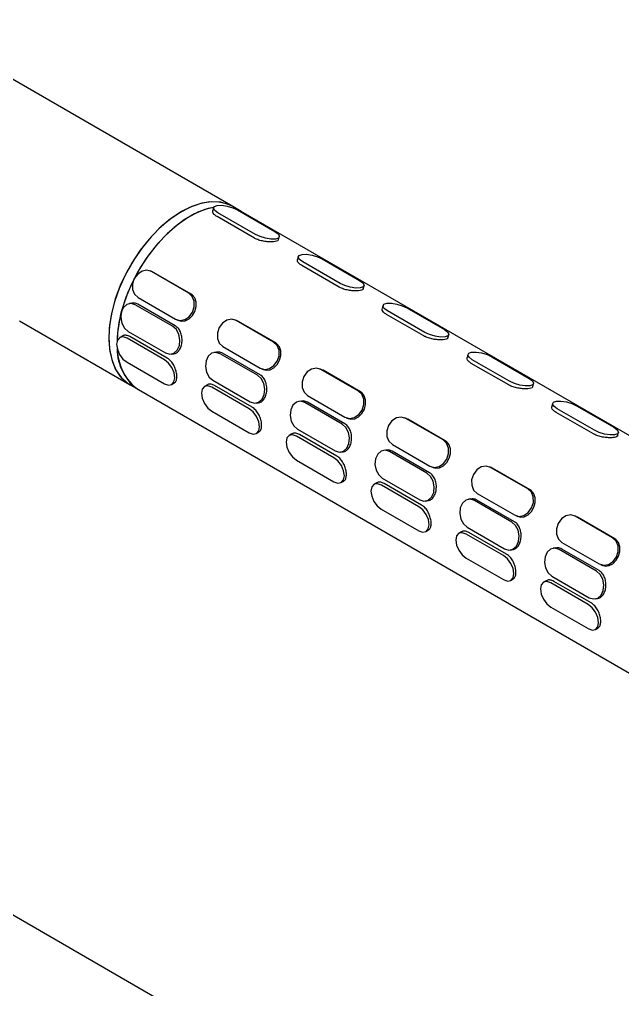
# Model space of a CAD drawing. Extents: x 0 to 3125, y 0 to 2290.
# Drawn here: x 2350.8 to 2453.2, y 1639.5 to 1804.1 of the extents above; entities that cross this region are included whole.
import ezdxf

# ---------------------------------------------------------------- set-up
doc = ezdxf.new("R2010")
doc.units = 0
doc.header["$LTSCALE"] = 10
doc.header["$MEASUREMENT"] = 0
doc.layers.get('0').update_dxf_attribs({"linetype": 'CONTINUOUS'})

msp = doc.modelspace()

# ---------------------------------------------------------------- linework, layer by layer
at = {"color": 7, "linetype": 'Continuous', "lineweight": 25}
for p, q in [((2387.03, 1772.35), (2332.04, 1804.1)), ((2388.44, 1771.54), (2387.03, 1772.35)), ((2383.75, 1772.18), (2383.61, 1771.66)), ((2390.68, 1767), (2384.34, 1770.66)), ((2390.85, 1767.62), (2384.5, 1771.28)), ((2387.81, 1771.78), (2394.15, 1768.12)), ((2721.47, 1579.28), (2388.44, 1771.54)), ((2394.77, 1766.7), (2394.91, 1767.22)), ((2398.13, 1763.88), (2397.99, 1763.36)), ((2405.23, 1759.31), (2398.88, 1762.98)), ((2402.19, 1763.48), (2408.54, 1759.81)), ((2373.36, 1761.29), (2373, 1761.44)), ((2379.56, 1757.67), (2373.22, 1761.33)), ((2373.58, 1761.19), (2373.35, 1761.26)), ((2379.93, 1757.52), (2373.58, 1761.19)), ((2405.06, 1758.7), (2398.72, 1762.36)), ((2409.15, 1758.4), (2409.29, 1758.91)), ((2369.9, 1755.97), (2369.48, 1755.91)), ((2370.94, 1756.91), (2377.28, 1753.25)), ((2376.81, 1752.04), (2370.47, 1755.7)), ((2377.26, 1752.11), (2370.92, 1755.77)), ((2412.51, 1755.57), (2412.37, 1755.06)), ((2419.61, 1751.01), (2413.27, 1754.67)), ((2416.57, 1755.17), (2422.92, 1751.51)), ((2350.81, 1752.97), (2369.59, 1742.13)), ((2377.5, 1753.14), (2377.86, 1753)), ((2387.75, 1752.99), (2387.39, 1753.13)), ((2393.94, 1749.37), (2387.6, 1753.03)), ((2387.96, 1752.88), (2387.74, 1752.96)), ((2394.31, 1749.22), (2387.96, 1752.88)), ((2419.45, 1750.4), (2413.1, 1754.06)), ((2369.25, 1751.18), (2375.59, 1747.52)), ((2368.25, 1750.38), (2367.83, 1750.15)), ((2375.43, 1746.36), (2369.08, 1750.02)), ((2375.9, 1746.63), (2369.56, 1750.3)), ((2423.53, 1750.1), (2423.67, 1750.61)), ((2384.28, 1747.67), (2383.87, 1747.6)), ((2385.32, 1748.61), (2391.67, 1744.94)), ((2376.58, 1747.32), (2376.99, 1747.38)), ((2391.19, 1743.74), (2384.85, 1747.4)), ((2391.64, 1743.81), (2385.3, 1747.47)), ((2426.9, 1747.27), (2426.76, 1746.76)), ((2433.99, 1742.71), (2427.65, 1746.37)), ((2430.96, 1746.87), (2437.3, 1743.21)), ((2369.07, 1745.94), (2375.41, 1742.28)), ((2391.88, 1744.84), (2392.24, 1744.7)), ((2402.13, 1744.68), (2401.77, 1744.83)), ((2408.33, 1741.06), (2401.98, 1744.73)), ((2402.35, 1744.58), (2402.12, 1744.66)), ((2408.69, 1740.92), (2402.35, 1744.58)), ((2433.83, 1742.09), (2427.48, 1745.76)), ((2383.63, 1742.88), (2389.97, 1739.22)), ((2369.59, 1742.13), (2371, 1741.31)), ((2371, 1741.31), (2704.03, 1549.06)), ((2376.66, 1742.16), (2377.07, 1742.39)), ((2382.63, 1742.08), (2382.22, 1741.84)), ((2389.81, 1738.06), (2383.46, 1741.72)), ((2390.29, 1738.33), (2383.94, 1741.99)), ((2437.92, 1741.79), (2438.05, 1742.31)), ((2399.7, 1740.3), (2406.05, 1736.64)), ((2390.96, 1739.01), (2391.37, 1739.08)), ((2398.67, 1739.36), (2398.25, 1739.3)), ((2405.58, 1735.44), (2399.23, 1739.1)), ((2406.03, 1735.5), (2399.68, 1739.17)), ((2441.28, 1738.97), (2441.14, 1738.45)), ((2448.38, 1734.4), (2442.03, 1738.07)), ((2445.34, 1738.57), (2451.68, 1734.91)), ((2383.45, 1737.64), (2389.79, 1733.98)), ((2406.26, 1736.54), (2406.62, 1736.39)), ((2416.51, 1736.38), (2416.15, 1736.53)), ((2422.71, 1732.76), (2416.36, 1736.42)), ((2416.73, 1736.28), (2416.5, 1736.35)), ((2423.07, 1732.61), (2416.73, 1736.28)), ((2448.21, 1733.79), (2441.87, 1737.45)), ((2398.01, 1734.58), (2404.36, 1730.91)), ((2391.04, 1733.85), (2391.46, 1734.09)), ((2397.02, 1733.78), (2396.6, 1733.54)), ((2404.19, 1729.75), (2397.85, 1733.42)), ((2404.67, 1730.03), (2398.32, 1733.69)), ((2452.3, 1733.49), (2452.44, 1734.01)), ((2414.09, 1732), (2420.43, 1728.34)), ((2405.34, 1730.71), (2405.76, 1730.77)), ((2413.05, 1731.06), (2412.63, 1731)), ((2419.96, 1727.13), (2413.61, 1730.8)), ((2420.41, 1727.2), (2414.06, 1730.86)), ((2397.83, 1729.34), (2404.18, 1725.67)), ((2420.64, 1728.24), (2421.01, 1728.09)), ((2430.9, 1728.08), (2430.53, 1728.22)), ((2437.09, 1724.46), (2430.75, 1728.12)), ((2431.11, 1727.97), (2430.88, 1728.05)), ((2437.46, 1724.31), (2431.11, 1727.97)), ((2412.39, 1726.27), (2418.74, 1722.61)), ((2405.42, 1725.55), (2405.84, 1725.79)), ((2411.4, 1725.48), (2410.98, 1725.24)), ((2418.57, 1721.45), (2412.23, 1725.11)), ((2419.05, 1721.72), (2412.71, 1725.39)), ((2428.47, 1723.7), (2434.81, 1720.04)), ((2419.72, 1722.41), (2420.14, 1722.47)), ((2427.43, 1722.76), (2427.01, 1722.7)), ((2434.34, 1718.83), (2428, 1722.49)), ((2434.79, 1718.9), (2428.45, 1722.56)), ((2412.21, 1721.03), (2418.56, 1717.37)), ((2435.03, 1719.93), (2435.39, 1719.79)), ((2445.28, 1719.78), (2444.92, 1719.92)), ((2451.47, 1716.15), (2445.13, 1719.82)), ((2445.49, 1719.67), (2445.27, 1719.75)), ((2451.84, 1716.01), (2445.49, 1719.67)), ((2419.8, 1717.25), (2420.22, 1717.49)), ((2425.78, 1717.17), (2425.37, 1716.93)), ((2432.96, 1713.15), (2426.61, 1716.81)), ((2426.78, 1717.97), (2433.12, 1714.31)), ((2433.44, 1713.42), (2427.09, 1717.08)), ((2442.85, 1715.4), (2449.2, 1711.73)), ((2434.11, 1714.1), (2434.52, 1714.17)), ((2441.81, 1714.46), (2441.4, 1714.39)), ((2448.73, 1710.53), (2442.38, 1714.19)), ((2449.17, 1710.6), (2442.83, 1714.26)), ((2426.6, 1712.73), (2432.94, 1709.07)), ((2449.41, 1711.63), (2449.77, 1711.48)), ((2434.19, 1708.94), (2434.6, 1709.18)), ((2440.16, 1708.87), (2439.75, 1708.63)), ((2447.34, 1704.84), (2440.99, 1708.51)), ((2441.16, 1709.67), (2447.51, 1706)), ((2447.82, 1705.12), (2441.47, 1708.78)), ((2448.49, 1705.8), (2448.91, 1705.86)), ((2440.98, 1704.43), (2447.32, 1700.76)), ((2448.57, 1700.64), (2448.99, 1700.88)), ((2387.03, 1630.61), (2332.04, 1662.35))]:
    msp.add_line(p, q, dxfattribs=at)
at = {"color": 7, "linetype": 'Continuous', "lineweight": 25, "flags": 128}
for points in [[(2387.03, 1772.35), (2386.39, 1772.67), (2384.98, 1773.08), (2383.43, 1773.16), (2381.78, 1772.92), (2380.06, 1772.36), (2378.31, 1771.49), (2376.55, 1770.33), (2374.83, 1768.9), (2373.18, 1767.24), (2371.64, 1765.37), (2370.23, 1763.34), (2368.98, 1761.19), (2367.93, 1758.95), (2367.09, 1756.68), (2366.47, 1754.42), (2366.1, 1752.22), (2365.97, 1750.12), (2366.1, 1748.16), (2366.47, 1746.39), (2367.09, 1744.84), (2367.93, 1743.55), (2368.98, 1742.53), (2369.59, 1742.13)], [(2387.03, 1772.35), (2386.09, 1772.79), (2384.65, 1773.12), (2383.08, 1773.13), (2381.41, 1772.82), (2379.68, 1772.19), (2377.92, 1771.26), (2376.17, 1770.04), (2374.46, 1768.56), (2372.83, 1766.85), (2371.32, 1764.94), (2369.94, 1762.88), (2368.74, 1760.7), (2367.73, 1758.45), (2366.93, 1756.18), (2366.37, 1753.93), (2366.05, 1751.75), (2365.98, 1749.67), (2366.16, 1747.76), (2366.59, 1746.03), (2367.25, 1744.53), (2368.14, 1743.3)], [(2384.5, 1771.28), (2383.95, 1771.69), (2383.74, 1772.07), (2383.89, 1772.37), (2384.39, 1772.55), (2385.16, 1772.57), (2386.08, 1772.43), (2387.01, 1772.15), (2387.81, 1771.78)], [(2383.76, 1772.22), (2382.82, 1772.01), (2381.09, 1771.38), (2379.33, 1770.44), (2377.58, 1769.22), (2375.87, 1767.74), (2374.24, 1766.03), (2372.73, 1764.13), (2371.35, 1762.06), (2370.15, 1759.89), (2369.14, 1757.64), (2368.34, 1755.37), (2367.78, 1753.12), (2367.46, 1750.93), (2367.38, 1749.53)], [(2383.76, 1772.22), (2382.3, 1771.85), (2380.55, 1771.12), (2378.79, 1770.1), (2377.05, 1768.8), (2375.36, 1767.24), (2373.77, 1765.47), (2372.29, 1763.51), (2370.96, 1761.41), (2369.81, 1759.2), (2368.87, 1756.94), (2368.14, 1754.67)], [(2388.44, 1771.54), (2388.41, 1771.55), (2387.21, 1772.07)], [(2388.44, 1771.54), (2387.5, 1771.97), (2387.21, 1772.07)], [(2394.15, 1768.12), (2394.7, 1767.71), (2394.92, 1767.32), (2394.76, 1767.02), (2394.26, 1766.85), (2393.5, 1766.83), (2392.58, 1766.97), (2391.65, 1767.25), (2390.85, 1767.62)], [(2398.88, 1762.98), (2398.34, 1763.38), (2398.12, 1763.77), (2398.28, 1764.07), (2398.77, 1764.24), (2399.54, 1764.26), (2400.46, 1764.12), (2401.39, 1763.85), (2402.19, 1763.48)], [(2373.22, 1761.33), (2372.45, 1761.55), (2371.64, 1761.4), (2370.88, 1760.91), (2370.31, 1760.14), (2370.01, 1759.22), (2370.03, 1758.28), (2370.35, 1757.47), (2370.94, 1756.91)], [(2408.54, 1759.81), (2409.08, 1759.41), (2409.3, 1759.02), (2409.14, 1758.72), (2408.65, 1758.55), (2407.88, 1758.53), (2406.96, 1758.67), (2406.03, 1758.94), (2405.23, 1759.31)], [(2377.28, 1753.25), (2378.04, 1753.03), (2378.86, 1753.18), (2379.61, 1753.67), (2380.18, 1754.44), (2380.49, 1755.36), (2380.47, 1756.3), (2380.15, 1757.11), (2379.56, 1757.67)], [(2377.87, 1753.03), (2378.28, 1752.89), (2378.95, 1752.96), (2379.6, 1753.3), (2380.16, 1753.86), (2380.57, 1754.58), (2380.79, 1755.38), (2380.79, 1756.16), (2380.56, 1756.86), (2380.12, 1757.39), (2379.93, 1757.52), (2379.93, 1757.52)], [(2370.47, 1755.7), (2369.75, 1755.92), (2369.04, 1755.76), (2368.46, 1755.25), (2368.09, 1754.46), (2368, 1753.52), (2368.18, 1752.56), (2368.62, 1751.74), (2369.25, 1751.18)], [(2413.27, 1754.67), (2412.72, 1755.08), (2412.5, 1755.47), (2412.66, 1755.77), (2413.16, 1755.94), (2413.92, 1755.96), (2414.84, 1755.82), (2415.77, 1755.54), (2416.57, 1755.17)], [(2387.6, 1753.03), (2386.84, 1753.25), (2386.02, 1753.1), (2385.27, 1752.6), (2384.7, 1751.84), (2384.4, 1750.91), (2384.41, 1749.97), (2384.73, 1749.17), (2385.32, 1748.61)], [(2375.59, 1747.52), (2376.31, 1747.3), (2377.02, 1747.46), (2377.6, 1747.97), (2377.96, 1748.76), (2378.06, 1749.71), (2377.88, 1750.66), (2377.44, 1751.48), (2376.81, 1752.04)], [(2422.92, 1751.51), (2423.47, 1751.1), (2423.68, 1750.72), (2423.53, 1750.42), (2423.03, 1750.24), (2422.26, 1750.22), (2421.34, 1750.36), (2420.41, 1750.64), (2419.61, 1751.01)], [(2369.08, 1750.02), (2368.41, 1750.26), (2367.83, 1750.14), (2367.45, 1749.7), (2367.31, 1749), (2367.44, 1748.14), (2367.82, 1747.26), (2368.39, 1746.49), (2369.07, 1745.94)], [(2391.67, 1744.94), (2392.43, 1744.72), (2393.25, 1744.87), (2394, 1745.37), (2394.57, 1746.14), (2394.87, 1747.06), (2394.86, 1748), (2394.53, 1748.81), (2393.94, 1749.37)], [(2392.25, 1744.73), (2392.66, 1744.59), (2393.34, 1744.66), (2393.98, 1744.99), (2394.54, 1745.56), (2394.95, 1746.28), (2395.17, 1747.07), (2395.18, 1747.86), (2394.95, 1748.56), (2394.5, 1749.09), (2394.31, 1749.22), (2394.31, 1749.22)], [(2427.65, 1746.37), (2427.1, 1746.78), (2426.89, 1747.16), (2427.04, 1747.47), (2427.54, 1747.64), (2428.31, 1747.66), (2429.23, 1747.52), (2430.16, 1747.24), (2430.96, 1746.87)], [(2375.41, 1742.28), (2376.09, 1742.05), (2376.66, 1742.16), (2377.04, 1742.6), (2377.18, 1743.3), (2377.05, 1744.16), (2376.67, 1745.04), (2376.1, 1745.81), (2375.43, 1746.36)], [(2384.85, 1747.4), (2384.13, 1747.62), (2383.42, 1747.46), (2382.84, 1746.95), (2382.48, 1746.16), (2382.38, 1745.21), (2382.56, 1744.26), (2383, 1743.44), (2383.63, 1742.88)], [(2401.98, 1744.73), (2401.22, 1744.95), (2400.4, 1744.8), (2399.65, 1744.3), (2399.08, 1743.53), (2398.78, 1742.61), (2398.79, 1741.67), (2399.12, 1740.86), (2399.7, 1740.3)], [(2368.14, 1743.3), (2369.24, 1742.34), (2369.59, 1742.13)], [(2389.97, 1739.22), (2390.7, 1739), (2391.4, 1739.16), (2391.98, 1739.67), (2392.35, 1740.46), (2392.45, 1741.4), (2392.26, 1742.36), (2391.82, 1743.18), (2391.19, 1743.74)], [(2437.3, 1743.21), (2437.85, 1742.8), (2438.06, 1742.42), (2437.91, 1742.11), (2437.41, 1741.94), (2436.64, 1741.92), (2435.72, 1742.06), (2434.79, 1742.34), (2433.99, 1742.71)], [(2369.55, 1742.48), (2370.65, 1741.53), (2371, 1741.31)], [(2383.46, 1741.72), (2382.79, 1741.95), (2382.21, 1741.84), (2381.83, 1741.4), (2381.69, 1740.7), (2381.82, 1739.84), (2382.2, 1738.96), (2382.77, 1738.18), (2383.45, 1737.64)], [(2406.05, 1736.64), (2406.81, 1736.42), (2407.63, 1736.57), (2408.38, 1737.07), (2408.95, 1737.83), (2409.25, 1738.76), (2409.24, 1739.7), (2408.91, 1740.51), (2408.33, 1741.06)], [(2406.63, 1736.42), (2407.05, 1736.29), (2407.72, 1736.36), (2408.36, 1736.69), (2408.92, 1737.26), (2409.34, 1737.98), (2409.56, 1738.77), (2409.56, 1739.56), (2409.33, 1740.26), (2408.89, 1740.79), (2408.69, 1740.92), (2408.69, 1740.92)], [(2389.79, 1733.98), (2390.47, 1733.74), (2391.04, 1733.85), (2391.43, 1734.3), (2391.56, 1735), (2391.43, 1735.86), (2391.05, 1736.74), (2390.48, 1737.51), (2389.81, 1738.06)], [(2399.23, 1739.1), (2398.51, 1739.32), (2397.81, 1739.16), (2397.23, 1738.64), (2396.86, 1737.85), (2396.76, 1736.91), (2396.94, 1735.96), (2397.38, 1735.14), (2398.01, 1734.58)], [(2442.03, 1738.07), (2441.48, 1738.48), (2441.27, 1738.86), (2441.42, 1739.16), (2441.92, 1739.34), (2442.69, 1739.35), (2443.61, 1739.21), (2444.54, 1738.94), (2445.34, 1738.57)], [(2416.36, 1736.42), (2415.6, 1736.64), (2414.78, 1736.5), (2414.03, 1736), (2413.46, 1735.23), (2413.16, 1734.31), (2413.17, 1733.37), (2413.5, 1732.56), (2414.09, 1732)], [(2404.36, 1730.91), (2405.08, 1730.7), (2405.78, 1730.86), (2406.36, 1731.37), (2406.73, 1732.16), (2406.83, 1733.1), (2406.64, 1734.05), (2406.21, 1734.87), (2405.58, 1735.44)], [(2451.68, 1734.91), (2452.23, 1734.5), (2452.45, 1734.11), (2452.29, 1733.81), (2451.79, 1733.64), (2451.03, 1733.62), (2450.11, 1733.76), (2449.18, 1734.03), (2448.38, 1734.4)], [(2397.85, 1733.42), (2397.17, 1733.65), (2396.6, 1733.54), (2396.21, 1733.1), (2396.08, 1732.39), (2396.21, 1731.54), (2396.59, 1730.65), (2397.16, 1729.88), (2397.83, 1729.34)], [(2420.43, 1728.34), (2421.19, 1728.12), (2422.01, 1728.27), (2422.76, 1728.76), (2423.33, 1729.53), (2423.63, 1730.46), (2423.62, 1731.39), (2423.3, 1732.2), (2422.71, 1732.76)], [(2421.02, 1728.12), (2421.43, 1727.98), (2422.1, 1728.05), (2422.75, 1728.39), (2423.31, 1728.95), (2423.72, 1729.68), (2423.94, 1730.47), (2423.94, 1731.25), (2423.71, 1731.95), (2423.27, 1732.48), (2423.07, 1732.61), (2423.07, 1732.61)], [(2404.18, 1725.67), (2404.85, 1725.44), (2405.42, 1725.55), (2405.81, 1725.99), (2405.95, 1726.7), (2405.81, 1727.55), (2405.44, 1728.44), (2404.86, 1729.21), (2404.19, 1729.75)], [(2413.61, 1730.8), (2412.89, 1731.01), (2412.19, 1730.85), (2411.61, 1730.34), (2411.24, 1729.55), (2411.14, 1728.61), (2411.33, 1727.65), (2411.77, 1726.83), (2412.39, 1726.27)], [(2430.75, 1728.12), (2429.98, 1728.34), (2429.17, 1728.19), (2428.41, 1727.7), (2427.84, 1726.93), (2427.54, 1726), (2427.56, 1725.07), (2427.88, 1724.26), (2428.47, 1723.7)], [(2418.74, 1722.61), (2419.46, 1722.39), (2420.16, 1722.55), (2420.74, 1723.07), (2421.11, 1723.85), (2421.21, 1724.8), (2421.03, 1725.75), (2420.59, 1726.57), (2419.96, 1727.13)], [(2412.23, 1725.11), (2411.55, 1725.35), (2410.98, 1725.24), (2410.6, 1724.79), (2410.46, 1724.09), (2410.59, 1723.23), (2410.97, 1722.35), (2411.54, 1721.58), (2412.21, 1721.03)], [(2434.81, 1720.04), (2435.57, 1719.81), (2436.39, 1719.96), (2437.15, 1720.46), (2437.72, 1721.23), (2438.02, 1722.15), (2438, 1723.09), (2437.68, 1723.9), (2437.09, 1724.46)], [(2435.4, 1719.82), (2435.81, 1719.68), (2436.48, 1719.75), (2437.13, 1720.09), (2437.69, 1720.65), (2438.1, 1721.37), (2438.32, 1722.17), (2438.32, 1722.95), (2438.1, 1723.65), (2437.65, 1724.18), (2437.46, 1724.31), (2437.46, 1724.31)], [(2418.56, 1717.37), (2419.23, 1717.14), (2419.81, 1717.25), (2420.19, 1717.69), (2420.33, 1718.39), (2420.2, 1719.25), (2419.82, 1720.13), (2419.25, 1720.91), (2418.57, 1721.45)], [(2428, 1722.49), (2427.28, 1722.71), (2426.57, 1722.55), (2425.99, 1722.04), (2425.62, 1721.25), (2425.53, 1720.31), (2425.71, 1719.35), (2426.15, 1718.53), (2426.78, 1717.97)], [(2445.13, 1719.82), (2444.37, 1720.04), (2443.55, 1719.89), (2442.8, 1719.39), (2442.23, 1718.62), (2441.93, 1717.7), (2441.94, 1716.76), (2442.26, 1715.95), (2442.85, 1715.4)], [(2433.12, 1714.31), (2433.84, 1714.09), (2434.55, 1714.25), (2435.13, 1714.76), (2435.5, 1715.55), (2435.59, 1716.49), (2435.41, 1717.45), (2434.97, 1718.27), (2434.34, 1718.83)], [(2426.61, 1716.81), (2425.94, 1717.04), (2425.36, 1716.93), (2424.98, 1716.49), (2424.84, 1715.79), (2424.97, 1714.93), (2425.35, 1714.05), (2425.92, 1713.28), (2426.6, 1712.73)], [(2449.2, 1711.73), (2449.96, 1711.51), (2450.78, 1711.66), (2451.53, 1712.16), (2452.1, 1712.93), (2452.4, 1713.85), (2452.39, 1714.79), (2452.06, 1715.6), (2451.47, 1716.15)], [(2449.78, 1711.51), (2450.2, 1711.38), (2450.87, 1711.45), (2451.51, 1711.78), (2452.07, 1712.35), (2452.48, 1713.07), (2452.7, 1713.86), (2452.71, 1714.65), (2452.48, 1715.35), (2452.03, 1715.88), (2451.84, 1716.01), (2451.84, 1716.01)], [(2432.94, 1709.07), (2433.62, 1708.83), (2434.19, 1708.95), (2434.57, 1709.39), (2434.71, 1710.09), (2434.58, 1710.95), (2434.2, 1711.83), (2433.63, 1712.6), (2432.96, 1713.15)], [(2442.38, 1714.19), (2441.66, 1714.41), (2440.95, 1714.25), (2440.37, 1713.73), (2440.01, 1712.95), (2439.91, 1712), (2440.09, 1711.05), (2440.53, 1710.23), (2441.16, 1709.67)], [(2447.51, 1706), (2448.23, 1705.79), (2448.93, 1705.95), (2449.51, 1706.46), (2449.88, 1707.25), (2449.98, 1708.19), (2449.79, 1709.15), (2449.35, 1709.97), (2448.73, 1710.53)], [(2440.99, 1708.51), (2440.32, 1708.74), (2439.74, 1708.63), (2439.36, 1708.19), (2439.22, 1707.49), (2439.35, 1706.63), (2439.73, 1705.74), (2440.3, 1704.97), (2440.98, 1704.43)], [(2447.32, 1700.76), (2448, 1700.53), (2448.57, 1700.64), (2448.96, 1701.08), (2449.09, 1701.79), (2448.96, 1702.65), (2448.58, 1703.53), (2448.01, 1704.3), (2447.34, 1704.84)]]:
    msp.add_lwpolyline(points, dxfattribs=at)
at = {"color": 7, "linetype": 'Continuous', "lineweight": 25}
for centre, radius, start, end in [((2388, 1749.11), 20.62, 164.3441, 178.8363), ((2375.61, 1748.08), 8.19, 178.9932, 235.727), ((2376.95, 1748.5), 9.53, 181.6399, 219.1508)]:
    msp.add_arc(centre, radius, start, end, dxfattribs=at)
for points, knots in [([(2384.34, 1770.66), (2384.16, 1770.78), (2383.81, 1771.02), (2383.57, 1771.39), (2383.62, 1771.58), (2383.64, 1771.66)], [0, 0, 0, 0, 0.368303, 0.736514, 1, 1, 1, 1]), ([(2394.74, 1766.71), (2394.74, 1766.69), (2394.75, 1766.58), (2394.49, 1766.46), (2393.98, 1766.36), (2393.26, 1766.34), (2392.45, 1766.42), (2391.62, 1766.6), (2391.03, 1766.81), (2390.75, 1766.96), (2390.68, 1767)], [0, 0, 0, 0, 0.043636, 0.195276, 0.345874, 0.495385, 0.645425, 0.796799, 0.948258, 1, 1, 1, 1]), ([(2398.72, 1762.36), (2398.54, 1762.48), (2398.19, 1762.72), (2397.96, 1763.09), (2398, 1763.28), (2398.02, 1763.35)], [0, 0, 0, 0, 0.368303, 0.736514, 1, 1, 1, 1]), ([(2409.12, 1758.41), (2409.12, 1758.38), (2409.14, 1758.28), (2408.88, 1758.16), (2408.36, 1758.06), (2407.65, 1758.04), (2406.83, 1758.12), (2406, 1758.29), (2405.41, 1758.51), (2405.13, 1758.66), (2405.06, 1758.7)], [0, 0, 0, 0, 0.043636, 0.195276, 0.345874, 0.495385, 0.645425, 0.796799, 0.948258, 1, 1, 1, 1]), ([(2370.92, 1755.77), (2370.71, 1755.87), (2370.38, 1756.03), (2370.03, 1755.96), (2369.9, 1755.94)], [0, 0, 0, 0, 0.626818, 1, 1, 1, 1]), ([(2413.1, 1754.06), (2412.92, 1754.18), (2412.57, 1754.42), (2412.34, 1754.78), (2412.38, 1754.97), (2412.4, 1755.05)], [0, 0, 0, 0, 0.368303, 0.736514, 1, 1, 1, 1]), ([(2376.99, 1747.41), (2377.07, 1747.42), (2377.34, 1747.43), (2377.75, 1747.74), (2378.15, 1748.3), (2378.38, 1749.05), (2378.44, 1749.89), (2378.3, 1750.72), (2377.98, 1751.46), (2377.59, 1751.9), (2377.33, 1752.07), (2377.26, 1752.11)], [0, 0, 0, 0, 0.051955, 0.181227, 0.311051, 0.439982, 0.567984, 0.696437, 0.826034, 0.955702, 1, 1, 1, 1]), ([(2369.56, 1750.3), (2369.36, 1750.38), (2368.97, 1750.56), (2368.5, 1750.54), (2368.31, 1750.39), (2368.27, 1750.36)], [0, 0, 0, 0, 0.427895, 0.855683, 1, 1, 1, 1]), ([(2423.51, 1750.1), (2423.51, 1750.08), (2423.52, 1749.98), (2423.26, 1749.86), (2422.75, 1749.75), (2422.03, 1749.74), (2421.21, 1749.81), (2420.38, 1749.99), (2419.79, 1750.21), (2419.52, 1750.36), (2419.45, 1750.4)], [0, 0, 0, 0, 0.043636, 0.195276, 0.345874, 0.495385, 0.645425, 0.796799, 0.948258, 1, 1, 1, 1]), ([(2385.3, 1747.47), (2385.09, 1747.57), (2384.76, 1747.72), (2384.42, 1747.66), (2384.29, 1747.63)], [0, 0, 0, 0, 0.626818, 1, 1, 1, 1]), ([(2377.06, 1742.42), (2377.14, 1742.47), (2377.35, 1742.59), (2377.52, 1743.05), (2377.55, 1743.72), (2377.41, 1744.49), (2377.11, 1745.28), (2376.67, 1745.99), (2376.24, 1746.43), (2375.97, 1746.59), (2375.9, 1746.63)], [0, 0, 0, 0, 0.094992, 0.238489, 0.381, 0.522482, 0.664465, 0.807711, 0.951037, 1, 1, 1, 1]), ([(2427.48, 1745.76), (2427.31, 1745.88), (2426.95, 1746.11), (2426.72, 1746.48), (2426.77, 1746.67), (2426.79, 1746.75)], [0, 0, 0, 0, 0.368303, 0.736514, 1, 1, 1, 1]), ([(2391.37, 1739.11), (2391.45, 1739.11), (2391.73, 1739.13), (2392.13, 1739.43), (2392.53, 1740), (2392.77, 1740.75), (2392.82, 1741.59), (2392.69, 1742.42), (2392.36, 1743.16), (2391.97, 1743.6), (2391.71, 1743.76), (2391.64, 1743.81)], [0, 0, 0, 0, 0.051955, 0.181227, 0.311051, 0.439982, 0.567984, 0.696437, 0.826034, 0.955702, 1, 1, 1, 1]), ([(2383.94, 1741.99), (2383.74, 1742.08), (2383.35, 1742.25), (2382.88, 1742.24), (2382.7, 1742.09), (2382.65, 1742.05)], [0, 0, 0, 0, 0.4278949, 0.8556834, 1, 1, 1, 1]), ([(2437.89, 1741.8), (2437.89, 1741.78), (2437.9, 1741.67), (2437.64, 1741.55), (2437.13, 1741.45), (2436.41, 1741.43), (2435.59, 1741.51), (2434.76, 1741.69), (2434.17, 1741.9), (2433.9, 1742.05), (2433.83, 1742.09)], [0, 0, 0, 0, 0.043636, 0.195276, 0.345874, 0.495385, 0.645425, 0.796799, 0.948258, 1, 1, 1, 1]), ([(2391.44, 1734.12), (2391.52, 1734.17), (2391.74, 1734.29), (2391.9, 1734.75), (2391.94, 1735.41), (2391.8, 1736.19), (2391.5, 1736.98), (2391.05, 1737.69), (2390.62, 1738.12), (2390.35, 1738.29), (2390.29, 1738.33)], [0, 0, 0, 0, 0.094992, 0.238489, 0.381, 0.522482, 0.664465, 0.807711, 0.951037, 1, 1, 1, 1]), ([(2399.68, 1739.17), (2399.47, 1739.26), (2399.14, 1739.42), (2398.8, 1739.36), (2398.67, 1739.33)], [0, 0, 0, 0, 0.6268181, 1, 1, 1, 1]), ([(2441.87, 1737.45), (2441.69, 1737.57), (2441.34, 1737.81), (2441.1, 1738.18), (2441.15, 1738.37), (2441.17, 1738.45)], [0, 0, 0, 0, 0.368303, 0.736514, 1, 1, 1, 1]), ([(2405.75, 1730.81), (2405.83, 1730.81), (2406.11, 1730.82), (2406.51, 1731.13), (2406.91, 1731.69), (2407.15, 1732.45), (2407.21, 1733.28), (2407.07, 1734.12), (2406.74, 1734.86), (2406.35, 1735.3), (2406.09, 1735.46), (2406.03, 1735.5)], [0, 0, 0, 0, 0.051955, 0.181227, 0.311051, 0.439982, 0.567984, 0.696437, 0.826034, 0.955702, 1, 1, 1, 1]), ([(2398.32, 1733.69), (2398.13, 1733.78), (2397.73, 1733.95), (2397.27, 1733.93), (2397.08, 1733.79), (2397.03, 1733.75)], [0, 0, 0, 0, 0.427895, 0.855683, 1, 1, 1, 1]), ([(2452.27, 1733.5), (2452.27, 1733.48), (2452.28, 1733.37), (2452.02, 1733.25), (2451.51, 1733.15), (2450.79, 1733.13), (2449.98, 1733.21), (2449.15, 1733.38), (2448.56, 1733.6), (2448.28, 1733.75), (2448.21, 1733.79)], [0, 0, 0, 0, 0.043636, 0.195276, 0.345874, 0.495385, 0.645425, 0.796799, 0.948258, 1, 1, 1, 1]), ([(2405.82, 1725.81), (2405.91, 1725.86), (2406.12, 1725.98), (2406.28, 1726.44), (2406.32, 1727.11), (2406.18, 1727.89), (2405.88, 1728.68), (2405.44, 1729.39), (2405, 1729.82), (2404.74, 1729.99), (2404.67, 1730.03)], [0, 0, 0, 0, 0.094992, 0.238489, 0.381, 0.522482, 0.664465, 0.807711, 0.951037, 1, 1, 1, 1]), ([(2414.06, 1730.86), (2413.86, 1730.96), (2413.53, 1731.12), (2413.18, 1731.05), (2413.05, 1731.03)], [0, 0, 0, 0, 0.626818, 1, 1, 1, 1]), ([(2420.14, 1722.5), (2420.21, 1722.51), (2420.49, 1722.52), (2420.9, 1722.83), (2421.29, 1723.39), (2421.53, 1724.15), (2421.59, 1724.98), (2421.45, 1725.82), (2421.12, 1726.55), (2420.74, 1726.99), (2420.48, 1727.16), (2420.41, 1727.2)], [0, 0, 0, 0, 0.051955, 0.181227, 0.311051, 0.439982, 0.567984, 0.696437, 0.826034, 0.955702, 1, 1, 1, 1]), ([(2412.71, 1725.39), (2412.51, 1725.47), (2412.11, 1725.65), (2411.65, 1725.63), (2411.46, 1725.49), (2411.42, 1725.45)], [0, 0, 0, 0, 0.427895, 0.855683, 1, 1, 1, 1]), ([(2420.2, 1717.51), (2420.29, 1717.56), (2420.5, 1717.68), (2420.67, 1718.14), (2420.7, 1718.81), (2420.56, 1719.58), (2420.26, 1720.37), (2419.82, 1721.09), (2419.38, 1721.52), (2419.12, 1721.68), (2419.05, 1721.72)], [0, 0, 0, 0, 0.0949918, 0.2384886, 0.3809998, 0.5224825, 0.6644654, 0.8077109, 0.9510369, 1, 1, 1, 1]), ([(2428.45, 1722.56), (2428.24, 1722.66), (2427.91, 1722.82), (2427.56, 1722.75), (2427.44, 1722.73)], [0, 0, 0, 0, 0.626818, 1, 1, 1, 1]), ([(2434.52, 1714.2), (2434.6, 1714.2), (2434.87, 1714.22), (2435.28, 1714.53), (2435.68, 1715.09), (2435.91, 1715.84), (2435.97, 1716.68), (2435.84, 1717.51), (2435.51, 1718.25), (2435.12, 1718.69), (2434.86, 1718.86), (2434.79, 1718.9)], [0, 0, 0, 0, 0.051955, 0.181227, 0.311051, 0.439982, 0.567984, 0.696437, 0.826034, 0.955702, 1, 1, 1, 1]), ([(2427.09, 1717.08), (2426.89, 1717.17), (2426.5, 1717.34), (2426.03, 1717.33), (2425.85, 1717.18), (2425.8, 1717.15)], [0, 0, 0, 0, 0.427895, 0.855683, 1, 1, 1, 1]), ([(2434.59, 1709.21), (2434.67, 1709.26), (2434.88, 1709.38), (2435.05, 1709.84), (2435.08, 1710.5), (2434.94, 1711.28), (2434.64, 1712.07), (2434.2, 1712.78), (2433.77, 1713.21), (2433.5, 1713.38), (2433.44, 1713.42)], [0, 0, 0, 0, 0.094992, 0.238489, 0.381, 0.522482, 0.664465, 0.807711, 0.951037, 1, 1, 1, 1]), ([(2442.83, 1714.26), (2442.62, 1714.36), (2442.29, 1714.51), (2441.95, 1714.45), (2441.82, 1714.42)], [0, 0, 0, 0, 0.626818, 1, 1, 1, 1]), ([(2448.9, 1705.9), (2448.98, 1705.9), (2449.26, 1705.91), (2449.66, 1706.22), (2450.06, 1706.79), (2450.3, 1707.54), (2450.35, 1708.38), (2450.22, 1709.21), (2449.89, 1709.95), (2449.5, 1710.39), (2449.24, 1710.55), (2449.17, 1710.6)], [0, 0, 0, 0, 0.051955, 0.181227, 0.311051, 0.439982, 0.567984, 0.696437, 0.826034, 0.955702, 1, 1, 1, 1]), ([(2441.47, 1708.78), (2441.27, 1708.87), (2440.88, 1709.04), (2440.42, 1709.03), (2440.23, 1708.88), (2440.18, 1708.84)], [0, 0, 0, 0, 0.427895, 0.855683, 1, 1, 1, 1]), ([(2448.97, 1700.91), (2449.05, 1700.95), (2449.27, 1701.07), (2449.43, 1701.54), (2449.47, 1702.2), (2449.33, 1702.98), (2449.03, 1703.77), (2448.58, 1704.48), (2448.15, 1704.91), (2447.89, 1705.08), (2447.82, 1705.12)], [0, 0, 0, 0, 0.094992, 0.238489, 0.381, 0.522482, 0.664465, 0.807711, 0.951037, 1, 1, 1, 1])]:
    msp.add_open_spline(points, degree=3, knots=knots, dxfattribs=at)

doc.saveas('drawing.dxf')
